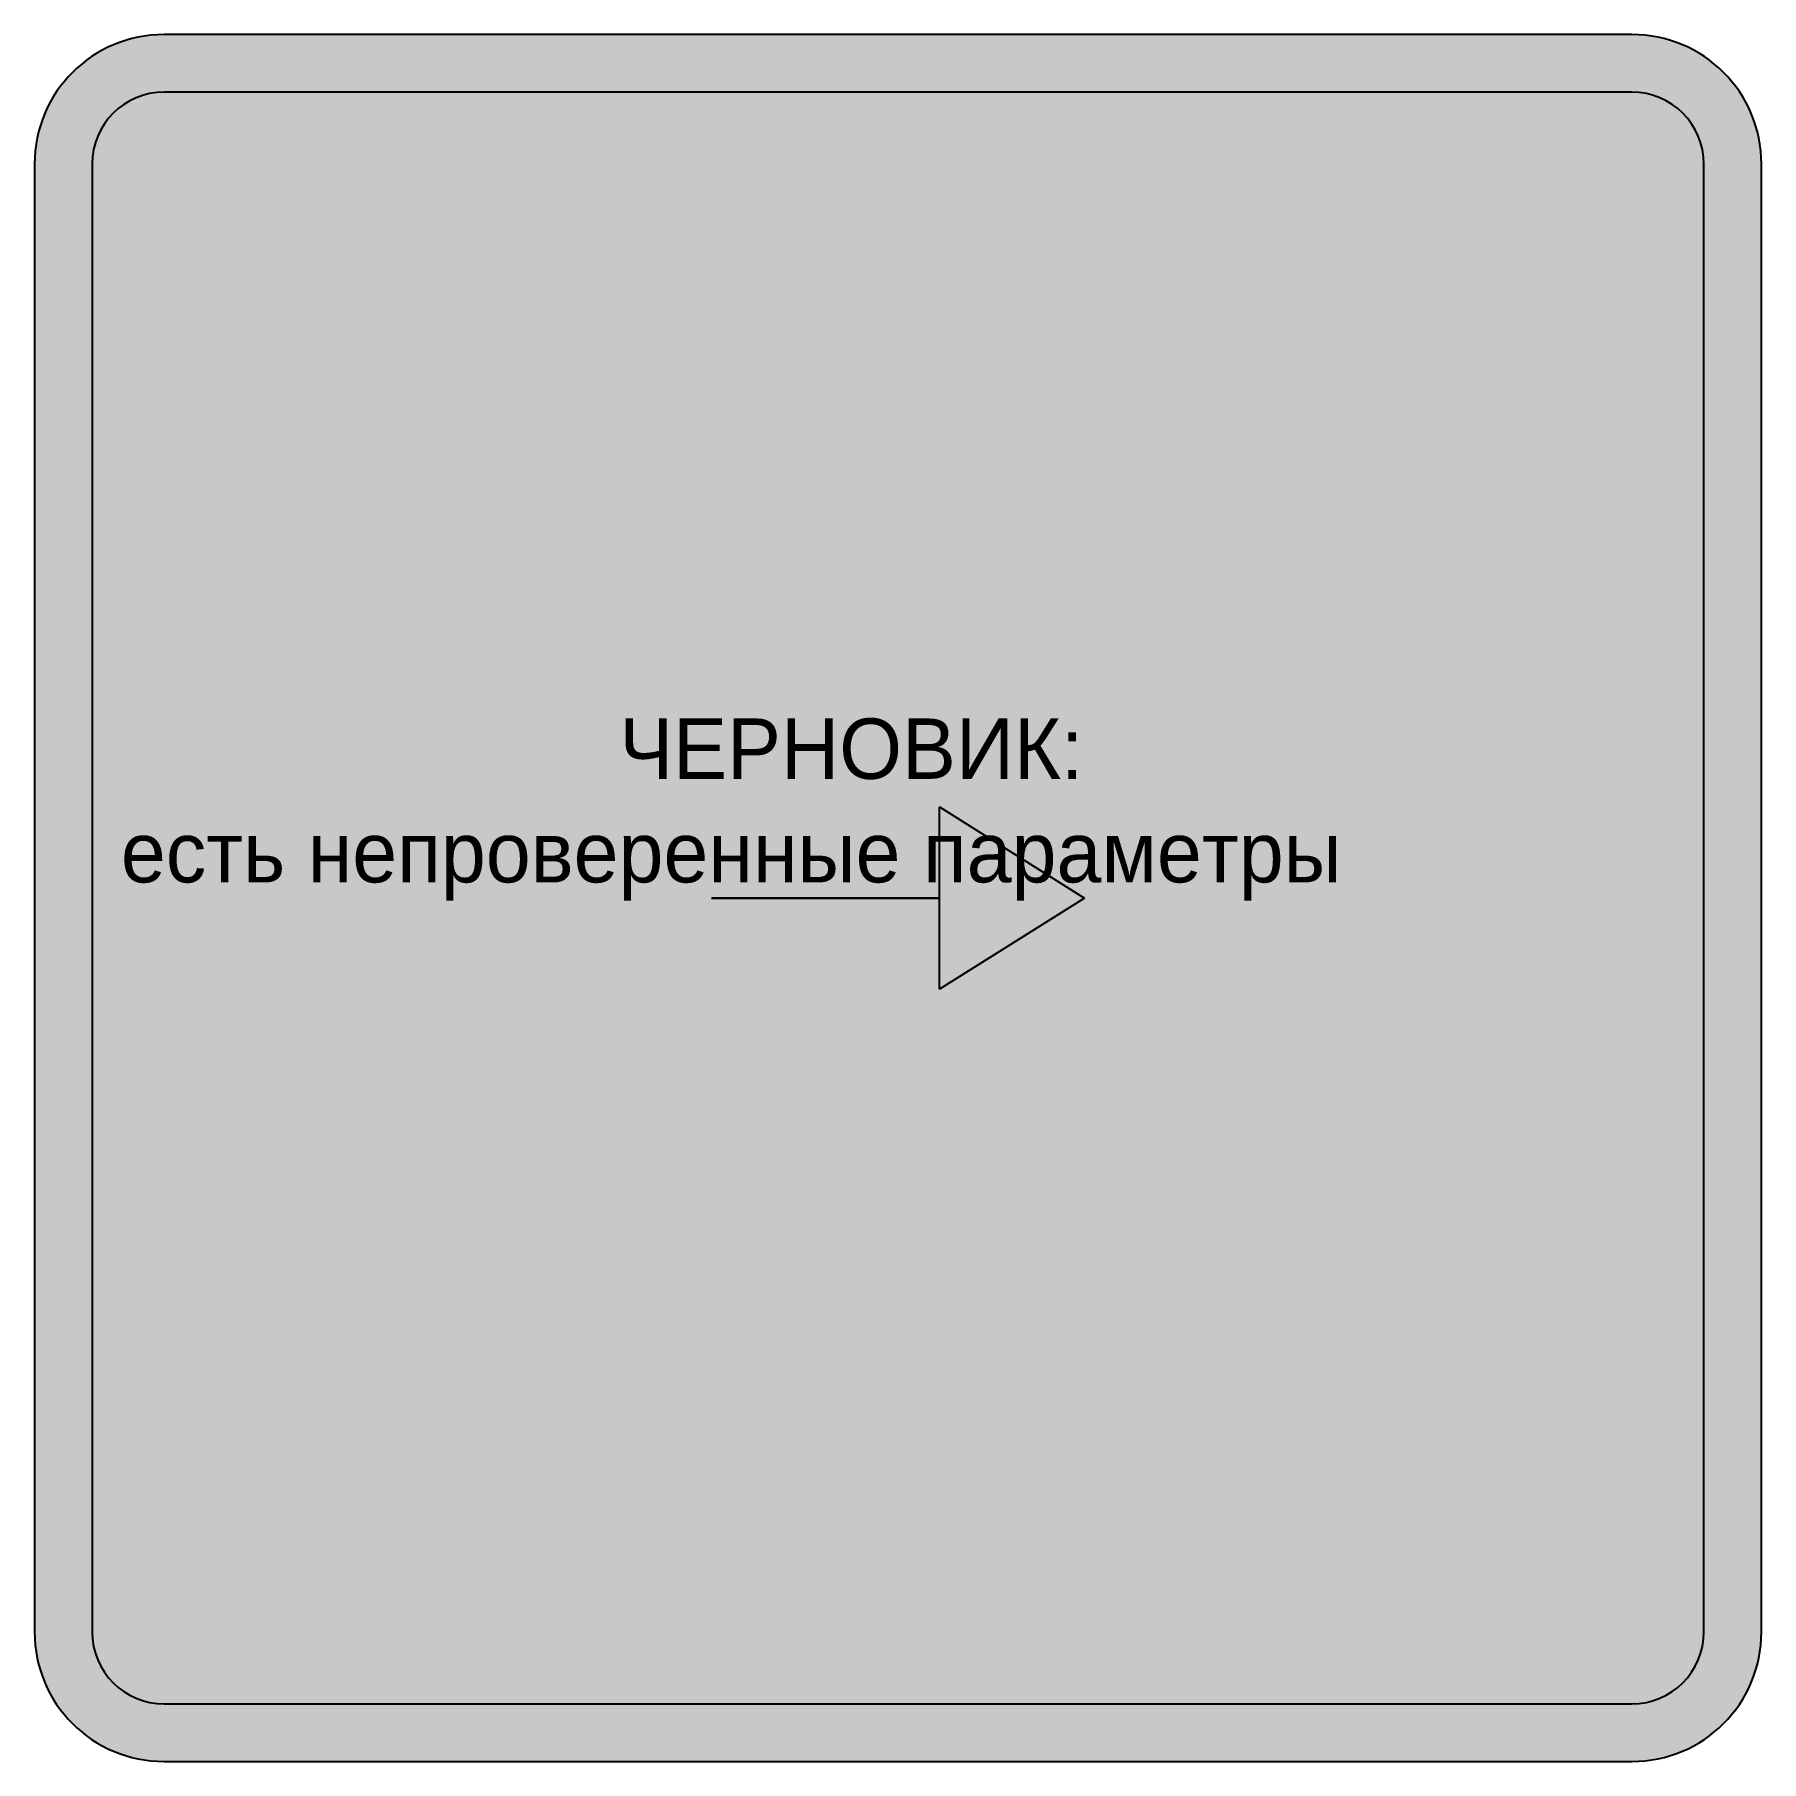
# Model space of a CAD drawing. Header units: millimetres. Extents: x -300 to 300, y -300 to 300.
import ezdxf

# ---------------------------------------------------------------- set-up
doc = ezdxf.new("R2010")
doc.units = ezdxf.units.MM
for name, color, linetype in [('SIGN.Composition', 8, 'CONTINUOUS'), ('SIGN.Field', 5, 'CONTINUOUS'), ('SIGN.Outline', 255, 'CONTINUOUS'), ('SIGN.Pictogram', 255, 'CONTINUOUS'), ('SIGN.Watermark', 1, 'CONTINUOUS')]:
    doc.layers.add(name, color=color, linetype=linetype)

msp = doc.modelspace()

# ---------------------------------------------------------------- linework, layer by layer
at = {"layer": 'SIGN.Composition'}
for p, q in [((255, 280), (-255, 280)), ((-280, 255), (-280, -255)), ((280, -255), (280, 255)), ((-255, -280), (255, -280))]:
    msp.add_line(p, q, dxfattribs=at)
for centre, start, end in [((-255, 255), 90, 180), ((255, 255), 0, 90), ((-255, -255), 180, 270), ((255, -255), 270, 0)]:
    msp.add_arc(centre, 25, start, end, dxfattribs=at)
at = {"layer": 'SIGN.Field'}
for p, q in [((255, 280), (-255, 280)), ((-280, 255), (-280, -255)), ((280, -255), (280, 255)), ((-255, -280), (255, -280))]:
    msp.add_line(p, q, dxfattribs=at)
for centre, start, end in [((-255, 255), 90, 180), ((255, 255), 0, 90), ((-255, -255), 180, 270), ((255, -255), 270, 0)]:
    msp.add_arc(centre, 25, start, end, dxfattribs=at)
for points in [[(-280, -255), (260.563023, 279.373198), (255, 280)], [(-280, -255), (255, 280), (-255, 280)], [(-280, -255), (-255, 280), (-260.563023, 279.373198)], [(-280, -255), (265.847093, 277.524222), (260.563023, 279.373198)], [(-280, -255), (-260.563023, 279.373198), (-265.847093, 277.524222)], [(-280, -255), (270.587245, 274.545787), (265.847093, 277.524222)], [(-280, -255), (-265.847093, 277.524222), (-270.587245, 274.545787)], [(-280, -255), (274.545787, 270.587245), (270.587245, 274.545787)], [(-280, -255), (-270.587245, 274.545787), (-274.545787, 270.587245)], [(-280, -255), (277.524222, 265.847093), (274.545787, 270.587245)], [(-280, -255), (-274.545787, 270.587245), (-277.524222, 265.847093)], [(-280, -255), (279.373198, 260.563023), (277.524222, 265.847093)], [(-280, -255), (-277.524222, 265.847093), (-279.373198, 260.563023)], [(-280, -255), (280, 255), (279.373198, 260.563023)], [(-280, -255), (-279.373198, 260.563023), (-280, 255)], [(-280, -255), (280, -255), (280, 255)], [(-280, -255), (-279.373198, -260.563023), (-277.524222, -265.847093)], [(-280, -255), (-277.524222, -265.847093), (-274.545787, -270.587245)], [(-280, -255), (-274.545787, -270.587245), (-270.587245, -274.545787)], [(-280, -255), (-270.587245, -274.545787), (-265.847093, -277.524222)], [(-280, -255), (-265.847093, -277.524222), (-260.563023, -279.373198)], [(-280, -255), (-260.563023, -279.373198), (-255, -280)], [(-280, -255), (-255, -280), (255, -280)], [(-280, -255), (255, -280), (260.563023, -279.373198)], [(-280, -255), (260.563023, -279.373198), (265.847093, -277.524222)], [(-280, -255), (265.847093, -277.524222), (270.587245, -274.545787)], [(-280, -255), (270.587245, -274.545787), (274.545787, -270.587245)], [(-280, -255), (274.545787, -270.587245), (277.524222, -265.847093)], [(-280, -255), (277.524222, -265.847093), (279.373198, -260.563023)], [(-280, -255), (279.373198, -260.563023), (280, -255)]]:
    msp.add_solid(points, dxfattribs=at)
at = {"layer": 'SIGN.Outline'}
for p, q in [((255, 300), (-255, 300)), ((-300, 255), (-300, -255)), ((300, -255), (300, 255)), ((-255, -300), (255, -300))]:
    msp.add_line(p, q, dxfattribs=at)
for centre, start, end in [((-255, 255), 90, 180), ((255, 255), 0, 90), ((-255, -255), 180, 270), ((255, -255), 270, 0)]:
    msp.add_arc(centre, 45, start, end, dxfattribs=at)
for points in [[(-300, -255), (262.814168, 299.316349), (255, 300)], [(-300, -255), (255, 300), (-255, 300)], [(-300, -255), (-255, 300), (-262.814168, 299.316349)], [(-300, -255), (270.390906, 297.286168), (262.814168, 299.316349)], [(-300, -255), (-262.814168, 299.316349), (-270.390906, 297.286168)], [(-300, -255), (277.5, 293.971143), (270.390906, 297.286168)], [(-300, -255), (-270.390906, 297.286168), (-277.5, 293.971143)], [(-300, -255), (283.925442, 289.472), (277.5, 293.971143)], [(-300, -255), (-277.5, 293.971143), (-283.925442, 289.472)], [(-300, -255), (289.472, 283.925442), (283.925442, 289.472)], [(-300, -255), (-283.925442, 289.472), (-289.472, 283.925442)], [(-300, -255), (293.971143, 277.5), (289.472, 283.925442)], [(-300, -255), (-289.472, 283.925442), (-293.971143, 277.5)], [(-300, -255), (297.286168, 270.390906), (293.971143, 277.5)], [(-300, -255), (-293.971143, 277.5), (-297.286168, 270.390906)], [(-300, -255), (299.316349, 262.814168), (297.286168, 270.390906)], [(-300, -255), (-297.286168, 270.390906), (-299.316349, 262.814168)], [(-300, -255), (300, 255), (299.316349, 262.814168)], [(-300, -255), (-299.316349, 262.814168), (-300, 255)], [(-300, -255), (300, -255), (300, 255)], [(-300, -255), (-299.316349, -262.814168), (-297.286168, -270.390906)], [(-300, -255), (-297.286168, -270.390906), (-293.971143, -277.5)], [(-300, -255), (-293.971143, -277.5), (-289.472, -283.925442)], [(-300, -255), (-289.472, -283.925442), (-283.925442, -289.472)], [(-300, -255), (-283.925442, -289.472), (-277.5, -293.971143)], [(-300, -255), (-277.5, -293.971143), (-270.390906, -297.286168)], [(-300, -255), (-270.390906, -297.286168), (-262.814168, -299.316349)], [(-300, -255), (-262.814168, -299.316349), (-255, -300)], [(-300, -255), (-255, -300), (255, -300)], [(-300, -255), (255, -300), (262.814168, -299.316349)], [(-300, -255), (262.814168, -299.316349), (270.390906, -297.286168)], [(-300, -255), (270.390906, -297.286168), (277.5, -293.971143)], [(-300, -255), (277.5, -293.971143), (283.925442, -289.472)], [(-300, -255), (283.925442, -289.472), (289.472, -283.925442)], [(-300, -255), (289.472, -283.925442), (293.971143, -277.5)], [(-300, -255), (293.971143, -277.5), (297.286168, -270.390906)], [(-300, -255), (297.286168, -270.390906), (299.316349, -262.814168)], [(-300, -255), (299.316349, -262.814168), (300, -255)]]:
    msp.add_solid(points, dxfattribs=at)
at = {"layer": 'SIGN.Pictogram'}
for p, q in [((14.4, 0), (14.4, 31.68)), ((14.4, 31.68), (64.8, 0)), ((-64.8, 0), (14.4, 0)), ((14.4, 0), (-64.8, 0)), ((64.8, 0), (14.4, -31.68)), ((14.4, -31.68), (14.4, 0))]:
    msp.add_line(p, q, dxfattribs=at)

# ---------------------------------------------------------------- texts
at = {"layer": 'SIGN.Watermark'}
for s, p in [('ЧЕРНОВИК:', (-96.809911, 41.39702)), ('есть непроверенные параметры', (-270, 5.421579))]:
    msp.add_text(s, height=20.980877, dxfattribs=at).set_placement(p)

doc.saveas('drawing.dxf')
